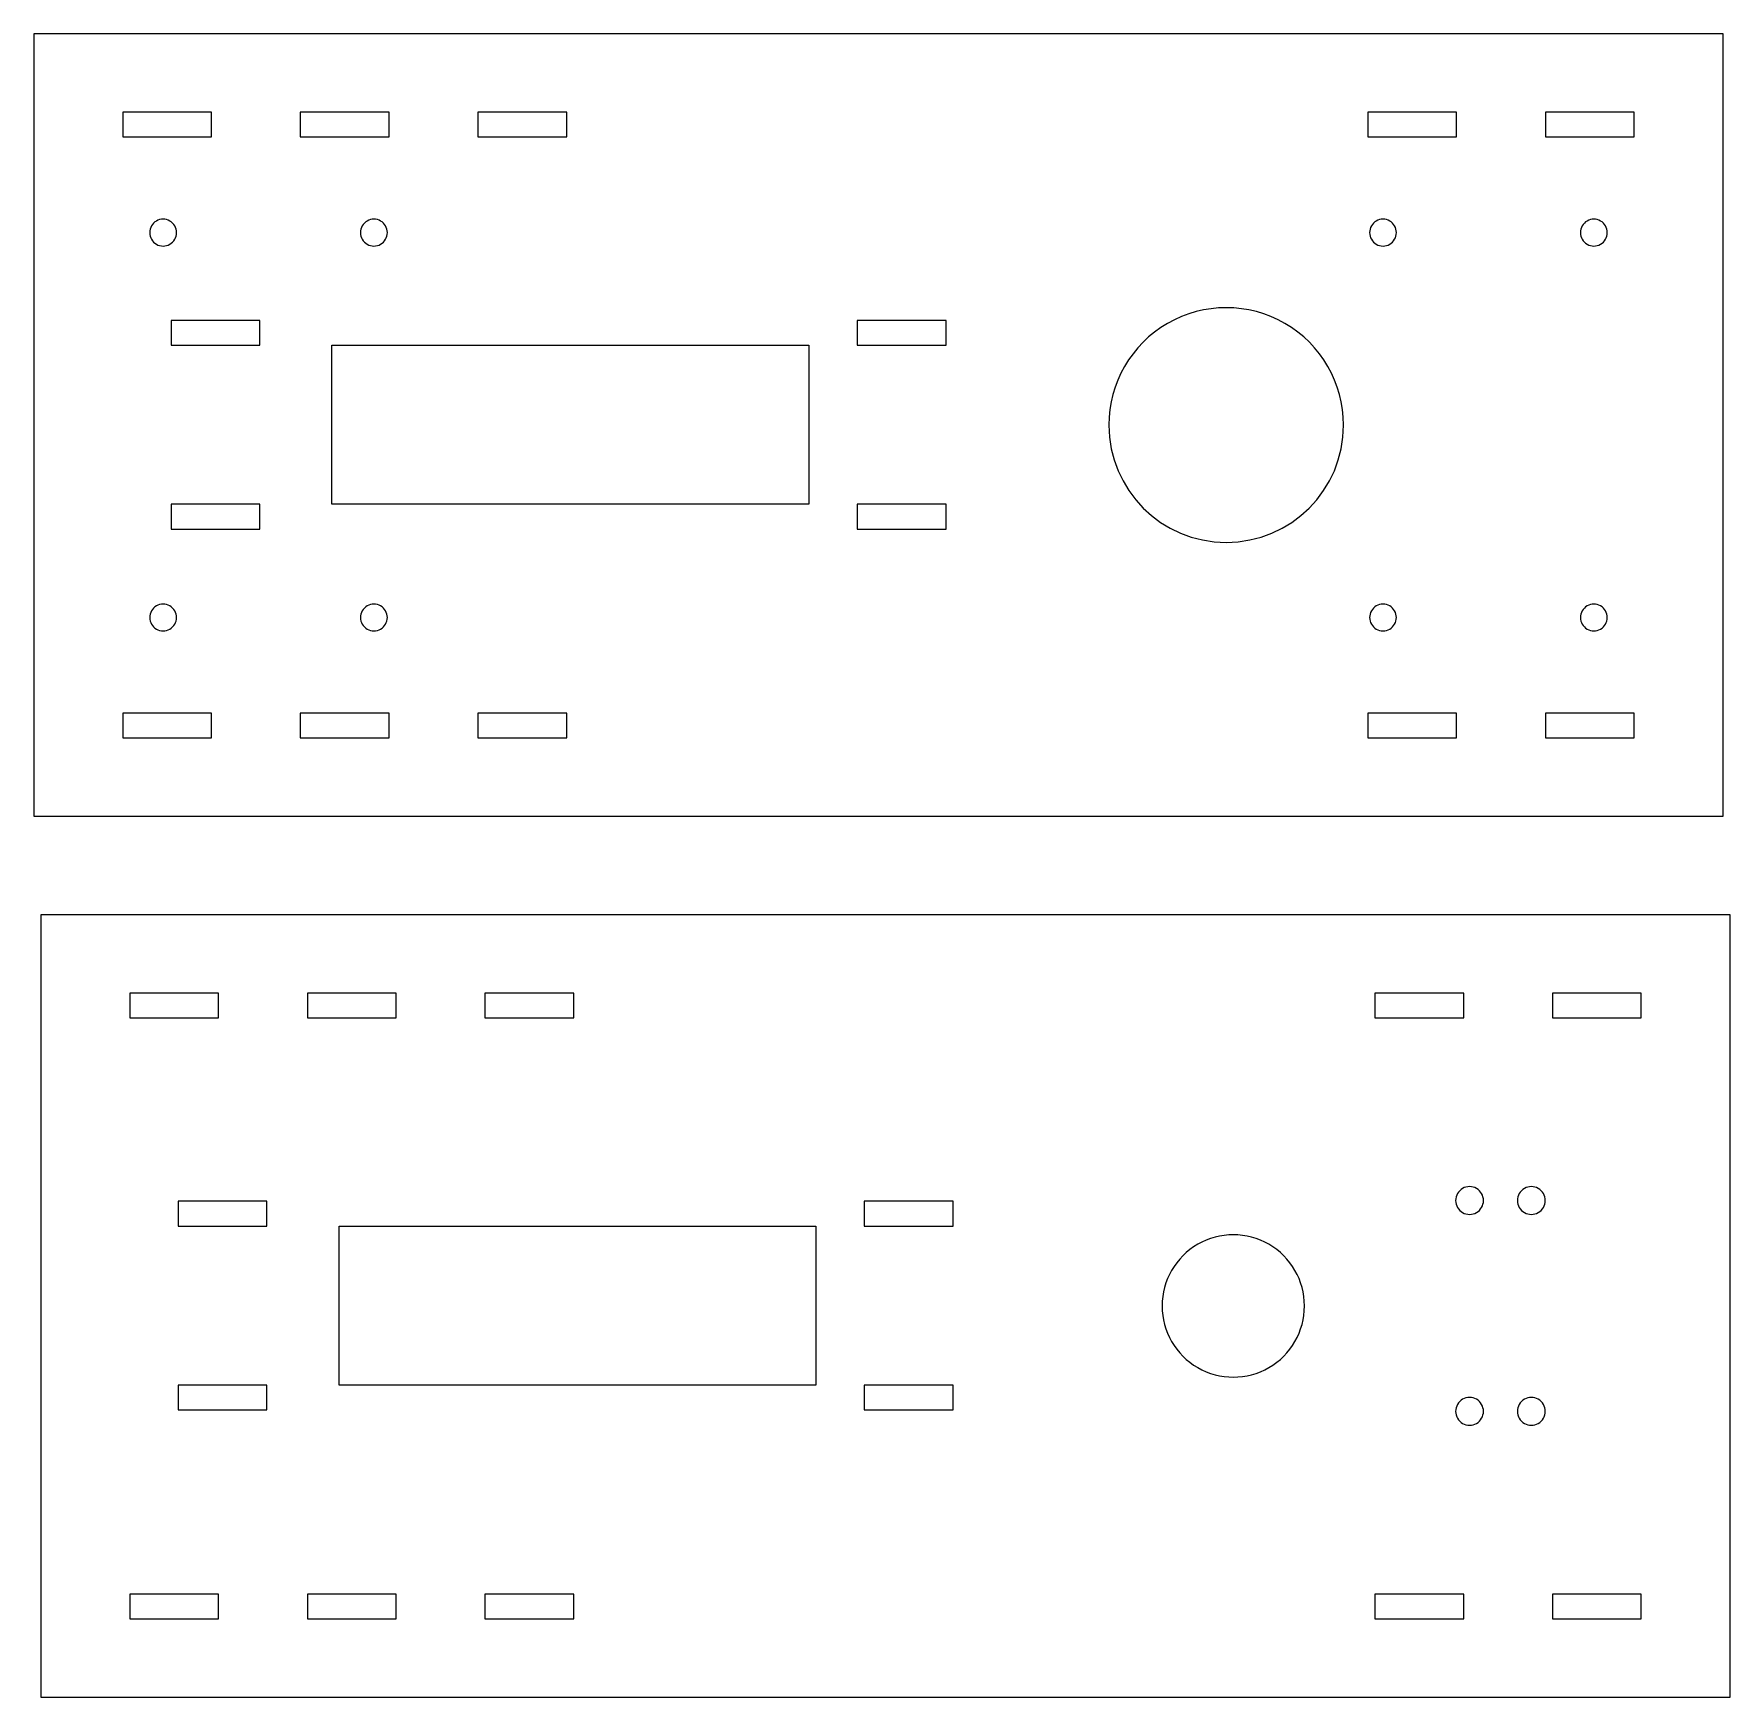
# Model space of a CAD drawing. Extents: x 4 to 221, y 77 to 290.
import ezdxf

# ---------------------------------------------------------------- set-up
doc = ezdxf.new("R2010")
doc.units = 0
doc.layers.get('0').update_dxf_attribs({"linetype": 'CONTINUOUS'})

msp = doc.modelspace()

# ---------------------------------------------------------------- linework, layer by layer
at = {"color": 1}
for points in [[(220.371535, 289.545538), (4.471534, 289.545538)], [(4.471534, 289.545538), (4.471534, 189.54554)], [(220.371535, 189.54554), (220.371535, 289.545538)], [(4.471534, 189.54554), (220.371535, 189.54554)], [(221.274756, 176.943739), (5.374757, 176.943739)], [(5.374757, 176.943739), (5.374757, 76.943739)], [(221.274756, 76.943739), (221.274756, 176.943739)], [(5.374757, 76.943739), (221.274756, 76.943739)]]:
    msp.add_lwpolyline(points, dxfattribs=at)
at = {"color": 5}
for points in [[(15.821534, 276.370538), (27.171534, 276.370538), (27.171534, 279.545538), (15.821534, 279.545538), (15.821534, 276.370538)], [(38.521533, 276.370538), (49.871534, 276.370538), (49.871534, 279.545538), (38.521533, 279.545538), (38.521533, 276.370538)], [(61.221533, 276.370538), (72.571534, 276.370538), (72.571534, 279.545538), (61.221533, 279.545538), (61.221533, 276.370538)], [(174.971543, 276.370538), (186.321542, 276.370538), (186.321542, 279.545538), (174.971543, 279.545538), (174.971543, 276.370538)], [(197.671532, 276.370538), (209.021533, 276.370538), (209.021533, 279.545538), (197.671532, 279.545538), (197.671532, 276.370538)], [(21.997534, 249.745538), (33.347533, 249.745538), (33.347533, 252.920538), (21.997534, 252.920538), (21.997534, 249.745538)], [(109.707533, 249.745538), (121.057535, 249.745538), (121.057535, 252.920538), (109.707533, 252.920538), (109.707533, 249.745538)], [(42.571535, 249.745538), (103.531535, 249.745538)], [(42.571535, 229.425538), (42.571535, 249.745538)], [(103.531535, 249.745538), (103.531535, 229.425538)], [(21.997534, 226.250538), (33.347533, 226.250538), (33.347533, 229.425538), (21.997534, 229.425538), (21.997534, 226.250538)], [(103.531535, 229.425538), (42.571535, 229.425538)], [(109.707533, 226.250538), (121.057535, 226.250538), (121.057535, 229.425538), (109.707533, 229.425538), (109.707533, 226.250538)], [(15.821534, 199.54554), (27.171534, 199.54554), (27.171534, 202.72054), (15.821534, 202.72054), (15.821534, 199.54554)], [(38.521533, 199.54554), (49.871534, 199.54554), (49.871534, 202.72054), (38.521533, 202.72054), (38.521533, 199.54554)], [(61.221533, 199.54554), (72.571534, 199.54554), (72.571534, 202.72054), (61.221533, 202.72054), (61.221533, 199.54554)], [(174.971543, 199.54554), (186.321542, 199.54554), (186.321542, 202.72054), (174.971543, 202.72054), (174.971543, 199.54554)], [(197.671532, 199.54554), (209.021533, 199.54554), (209.021533, 202.72054), (197.671532, 202.72054), (197.671532, 199.54554)], [(16.724757, 163.768739), (28.074757, 163.768739), (28.074757, 166.943739), (16.724757, 166.943739), (16.724757, 163.768739)], [(39.424757, 163.768739), (50.774755, 163.768739), (50.774755, 166.943739), (39.424757, 166.943739), (39.424757, 163.768739)], [(62.124757, 163.768739), (73.474755, 163.768739), (73.474755, 166.943739), (62.124757, 166.943739), (62.124757, 163.768739)], [(175.874767, 163.768739), (187.224766, 163.768739), (187.224766, 166.943739), (175.874767, 166.943739), (175.874767, 163.768739)], [(198.574756, 163.768739), (209.924757, 163.768739), (209.924757, 166.943739), (198.574756, 166.943739), (198.574756, 163.768739)], [(22.900757, 137.14374), (34.250757, 137.14374), (34.250757, 140.31874), (22.900757, 140.31874), (22.900757, 137.14374)], [(110.610757, 137.14374), (121.960756, 137.14374), (121.960756, 140.31874), (110.610757, 140.31874), (110.610757, 137.14374)], [(43.474756, 137.14374), (104.434756, 137.14374)], [(43.474756, 116.82374), (43.474756, 137.14374)], [(104.434756, 137.14374), (104.434756, 116.82374)], [(22.900757, 113.64874), (34.250757, 113.64874), (34.250757, 116.82374), (22.900757, 116.82374), (22.900757, 113.64874)], [(104.434756, 116.82374), (43.474756, 116.82374)], [(110.610757, 113.64874), (121.960756, 113.64874), (121.960756, 116.82374), (110.610757, 116.82374), (110.610757, 113.64874)], [(16.724757, 86.943738), (28.074757, 86.943738), (28.074757, 90.118738), (16.724757, 90.118738), (16.724757, 86.943738)], [(39.424757, 86.943738), (50.774755, 86.943738), (50.774755, 90.118738), (39.424757, 90.118738), (39.424757, 86.943738)], [(62.124757, 86.943738), (73.474755, 86.943738), (73.474755, 90.118738), (62.124757, 90.118738), (62.124757, 86.943738)], [(175.874767, 86.943738), (187.224766, 86.943738), (187.224766, 90.118738), (175.874767, 90.118738), (175.874767, 86.943738)], [(198.574756, 86.943738), (209.924757, 86.943738), (209.924757, 90.118738), (198.574756, 90.118738), (198.574756, 86.943738)]]:
    msp.add_lwpolyline(points, dxfattribs=at)
for points in [[(22.696034, 264.145537), (22.696034, 264.145537)], [(49.645435, 264.145537), (49.645435, 264.145537)], [(178.626635, 264.145537), (178.626635, 264.145537)], [(205.576035, 264.145537), (205.576035, 264.145537)], [(171.871533, 239.545539), (171.871533, 239.545539)], [(22.696034, 214.94554), (22.696034, 214.94554)], [(49.645435, 214.94554), (49.645435, 214.94554)], [(178.626635, 214.94554), (178.626635, 214.94554)], [(205.576035, 214.94554), (205.576035, 214.94554)], [(189.753356, 140.418339), (189.753356, 140.418339)], [(197.652756, 140.418339), (197.652756, 140.418339)], [(166.874757, 126.94374), (166.874757, 126.94374)], [(189.753356, 113.468939), (189.753356, 113.468939)], [(197.652756, 113.468939), (197.652756, 113.468939)]]:
    msp.add_lwpolyline(points, close=True, dxfattribs=at)
for points in [[(20.124284, 265.630338), (19.593816, 265.324072), (19.267034, 264.758069), (19.267034, 264.145537)], [(21.838784, 265.630338), (21.308316, 265.936604), (20.654752, 265.936604), (20.124284, 265.630338)], [(22.696034, 264.145537), (22.696034, 264.758069), (22.369252, 265.324072), (21.838784, 265.630338)], [(47.073685, 265.630338), (46.543216, 265.324072), (46.216435, 264.758069), (46.216435, 264.145537)], [(48.788185, 265.630338), (48.257716, 265.936604), (47.604153, 265.936604), (47.073685, 265.630338)], [(49.645435, 264.145537), (49.645435, 264.758069), (49.318653, 265.324072), (48.788185, 265.630338)], [(176.054884, 265.630338), (175.524416, 265.324072), (175.197634, 264.758069), (175.197635, 264.145537)], [(177.769385, 265.630338), (177.238916, 265.936604), (176.585353, 265.936604), (176.054884, 265.630338)], [(178.626635, 264.145537), (178.626635, 264.758069), (178.299853, 265.324072), (177.769385, 265.630338)], [(203.004285, 265.630338), (202.473816, 265.324072), (202.147035, 264.758069), (202.147035, 264.145537)], [(204.718785, 265.630338), (204.188316, 265.936604), (203.534753, 265.936604), (203.004285, 265.630338)], [(205.576035, 264.145537), (205.576035, 264.758069), (205.249253, 265.324072), (204.718785, 265.630338)], [(19.267034, 264.145537), (19.267034, 263.533006), (19.593816, 262.967003), (20.124284, 262.660737)], [(20.124284, 262.660737), (20.654752, 262.354471), (21.308316, 262.354471), (21.838784, 262.660737)], [(21.838784, 262.660737), (22.369252, 262.967003), (22.696034, 263.533006), (22.696034, 264.145537)], [(46.216435, 264.145537), (46.216435, 263.533006), (46.543216, 262.967003), (47.073685, 262.660737)], [(47.073685, 262.660737), (47.604153, 262.354471), (48.257716, 262.354471), (48.788185, 262.660737)], [(48.788185, 262.660737), (49.318653, 262.967003), (49.645435, 263.533006), (49.645435, 264.145537)], [(175.197635, 264.145537), (175.197634, 263.533006), (175.524416, 262.967003), (176.054884, 262.660737)], [(176.054884, 262.660737), (176.585353, 262.354471), (177.238916, 262.354471), (177.769385, 262.660737)], [(177.769385, 262.660737), (178.299853, 262.967003), (178.626635, 263.533006), (178.626635, 264.145537)], [(202.147035, 264.145537), (202.147035, 263.533006), (202.473816, 262.967003), (203.004285, 262.660737)], [(203.004285, 262.660737), (203.534753, 262.354471), (204.188316, 262.354471), (204.718785, 262.660737)], [(204.718785, 262.660737), (205.249253, 262.967003), (205.576035, 263.533006), (205.576035, 264.145537)], [(164.372721, 252.539349), (159.731101, 255.219755), (154.011965, 255.219755), (149.370345, 252.539349)], [(149.370345, 252.539349), (144.728725, 249.858943), (141.870063, 244.905502), (141.871533, 239.545539)], [(171.871533, 239.545539), (171.873003, 244.905502), (169.014341, 249.858943), (164.372721, 252.539349)], [(141.871533, 239.545539), (141.873806, 231.262875), (148.588869, 224.549653), (156.871533, 224.549653)], [(156.871533, 224.549653), (165.154198, 224.549653), (171.869261, 231.262875), (171.871533, 239.545539)], [(20.124284, 216.43034), (19.593816, 216.124075), (19.267034, 215.558072), (19.267034, 214.94554)], [(19.267034, 214.94554), (19.267034, 214.333008), (19.593816, 213.767005), (20.124284, 213.460739)], [(21.838784, 216.43034), (21.308316, 216.736606), (20.654752, 216.736606), (20.124284, 216.43034)], [(22.696034, 214.94554), (22.696034, 215.558072), (22.369252, 216.124075), (21.838784, 216.43034)], [(21.838784, 213.460739), (22.369252, 213.767005), (22.696034, 214.333008), (22.696034, 214.94554)], [(47.073685, 216.43034), (46.543216, 216.124075), (46.216435, 215.558072), (46.216435, 214.94554)], [(46.216435, 214.94554), (46.216435, 214.333008), (46.543216, 213.767005), (47.073685, 213.460739)], [(48.788185, 216.43034), (48.257716, 216.736606), (47.604153, 216.736606), (47.073685, 216.43034)], [(49.645435, 214.94554), (49.645435, 215.558072), (49.318653, 216.124075), (48.788185, 216.43034)], [(48.788185, 213.460739), (49.318653, 213.767005), (49.645435, 214.333008), (49.645435, 214.94554)], [(176.054884, 216.430341), (175.524416, 216.124075), (175.197634, 215.558072), (175.197635, 214.94554)], [(175.197635, 214.94554), (175.197634, 214.333008), (175.524416, 213.767005), (176.054884, 213.460739)], [(177.769385, 216.430341), (177.238916, 216.736607), (176.585353, 216.736607), (176.054884, 216.430341)], [(178.626635, 214.94554), (178.626635, 215.558072), (178.299853, 216.124075), (177.769385, 216.430341)], [(177.769385, 213.460739), (178.299853, 213.767005), (178.626635, 214.333008), (178.626635, 214.94554)], [(203.004285, 216.43034), (202.473816, 216.124075), (202.147035, 215.558072), (202.147035, 214.94554)], [(202.147035, 214.94554), (202.147035, 214.333008), (202.473816, 213.767005), (203.004285, 213.460739)], [(204.718785, 216.43034), (204.188316, 216.736606), (203.534753, 216.736606), (203.004285, 216.43034)], [(205.576035, 214.94554), (205.576035, 215.558072), (205.249253, 216.124075), (204.718785, 216.43034)], [(204.718785, 213.460739), (205.249253, 213.767005), (205.576035, 214.333008), (205.576035, 214.94554)], [(20.124284, 213.460739), (20.654752, 213.154473), (21.308316, 213.154473), (21.838784, 213.460739)], [(47.073685, 213.460739), (47.604153, 213.154473), (48.257716, 213.154473), (48.788185, 213.460739)], [(176.054884, 213.460739), (176.585353, 213.154473), (177.238916, 213.154473), (177.769385, 213.460739)], [(203.004285, 213.460739), (203.534753, 213.154473), (204.188316, 213.154473), (204.718785, 213.460739)], [(187.086356, 141.958132), (186.536241, 141.640523), (186.197356, 141.053557), (186.197356, 140.418339)], [(188.864356, 141.958132), (188.314241, 142.275741), (187.636471, 142.275741), (187.086356, 141.958132)], [(189.753356, 140.418339), (189.753356, 141.053557), (189.414471, 141.640523), (188.864356, 141.958132)], [(194.985756, 141.958132), (194.435641, 141.640523), (194.096756, 141.053557), (194.096756, 140.418339)], [(196.763756, 141.958132), (196.213641, 142.275741), (195.535871, 142.275741), (194.985756, 141.958132)], [(197.652756, 140.418339), (197.652756, 141.053557), (197.313871, 141.640523), (196.763756, 141.958132)], [(186.197356, 140.418339), (186.197356, 139.783121), (186.536241, 139.196155), (187.086356, 138.878546)], [(187.086356, 138.878546), (187.636471, 138.560936), (188.314241, 138.560936), (188.864356, 138.878546)], [(188.864356, 138.878546), (189.414471, 139.196155), (189.753356, 139.783121), (189.753356, 140.418339)], [(194.096756, 140.418339), (194.096756, 139.783121), (194.435641, 139.196155), (194.985756, 138.878546)], [(194.985756, 138.878546), (195.535871, 138.560936), (196.213641, 138.560936), (196.763756, 138.878546)], [(196.763756, 138.878546), (197.313871, 139.196155), (197.652756, 139.783121), (197.652756, 140.418339)], [(153.224757, 134.824572), (150.409207, 133.199013), (148.674757, 130.194857), (148.674757, 126.94374)], [(162.324757, 134.824572), (159.509207, 136.45013), (156.040307, 136.45013), (153.224757, 134.824572)], [(166.874757, 126.94374), (166.874757, 130.194857), (165.140307, 133.199013), (162.324757, 134.824572)], [(148.674757, 126.94374), (148.674757, 123.692623), (150.409207, 120.688467), (153.224757, 119.062909)], [(162.324757, 119.062909), (165.140307, 120.688467), (166.874757, 123.692623), (166.874757, 126.94374)], [(153.224757, 119.062909), (156.040307, 117.437351), (159.509207, 117.437351), (162.324757, 119.062909)], [(187.086356, 115.008732), (186.536241, 114.691123), (186.197356, 114.104157), (186.197356, 113.468939)], [(188.864356, 115.008732), (188.314241, 115.326341), (187.636471, 115.326341), (187.086356, 115.008732)], [(189.753356, 113.468939), (189.753356, 114.104157), (189.414471, 114.691123), (188.864356, 115.008732)], [(194.985756, 115.008732), (194.435641, 114.691123), (194.096756, 114.104157), (194.096756, 113.468939)], [(196.763756, 115.008732), (196.213641, 115.326341), (195.535871, 115.326341), (194.985756, 115.008732)], [(197.652756, 113.468939), (197.652756, 114.104157), (197.313871, 114.691123), (196.763756, 115.008732)], [(186.197356, 113.468939), (186.197356, 112.833721), (186.536241, 112.246755), (187.086356, 111.929146)], [(188.864356, 111.929146), (189.414471, 112.246755), (189.753356, 112.833721), (189.753356, 113.468939)], [(194.096756, 113.468939), (194.096756, 112.833721), (194.435641, 112.246755), (194.985756, 111.929146)], [(196.763756, 111.929146), (197.313871, 112.246755), (197.652756, 112.833721), (197.652756, 113.468939)], [(187.086356, 111.929146), (187.636471, 111.611536), (188.314241, 111.611536), (188.864356, 111.929146)], [(194.985756, 111.929146), (195.535871, 111.611536), (196.213641, 111.611536), (196.763756, 111.929146)]]:
    msp.add_open_spline(points, degree=3, dxfattribs=at)

doc.saveas('drawing.dxf')
